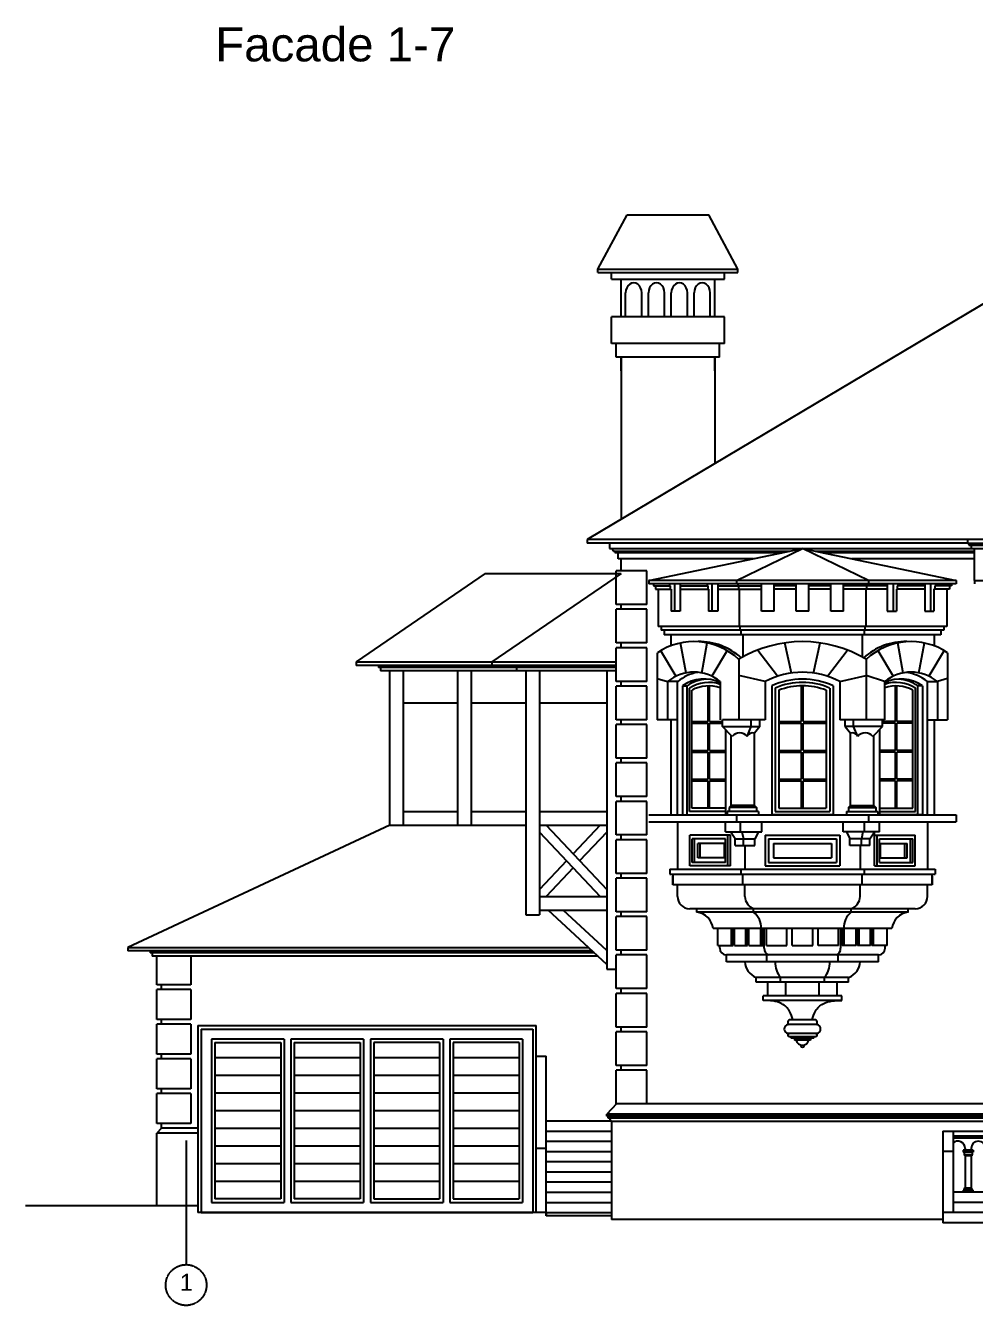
# Model space of a CAD drawing. Header units: millimetres. Extents: x -112665 to -16847, y 30630 to 100849.
# Drawn here: x -112665 to -98703, y 82012 to 100840 of the extents above; entities that cross this region are included whole.
import ezdxf

# ---------------------------------------------------------------- set-up
doc = ezdxf.new("R2010")
doc.units = ezdxf.units.MM
doc.linetypes.add('CENTER2', pattern=[1.125, 0.75, -0.125, 0.125, -0.125])
doc.layers.add('axis', color=40, linetype='CENTER2')
doc.layers.add('wall', color=5, linetype='Continuous')
doc.layers.add('txt', color=7, linetype='Continuous', lineweight=13)
doc.styles.get("Standard").update_dxf_attribs({"font": 'arial.ttf'})

msp = doc.modelspace()

# ---------------------------------------------------------------- linework, layer by layer
at = {"layer": 'axis'}
msp.add_line((-110303, 84436), (-110303, 82612), dxfattribs=at)
at = {"layer": 'axis', "color": 3}
msp.add_circle((-110303, 82312), 300, dxfattribs=at)
at = {"layer": 'wall', "color": 18, "ltscale": 2, "true_color": 0x000000}
for p, q in [((-104243, 97258), (-103813, 98058)), ((-103813, 98058), (-102613, 98058)), ((-102183, 97258), (-102613, 98058)), ((-104243, 97208), (-104243, 97258)), ((-104243, 97258), (-102183, 97258)), ((-104243, 97208), (-102183, 97208)), ((-104043, 97108), (-104043, 97208)), ((-102383, 97108), (-102383, 97208)), ((-102183, 97208), (-102183, 97258)), ((-104043, 97108), (-102383, 97108)), ((-103903, 96558), (-103903, 97108)), ((-102523, 96558), (-102523, 97108)), ((-103835, 96558), (-103835, 96908)), ((-103599, 96558), (-103599, 96908)), ((-103499, 96558), (-103499, 96908)), ((-103263, 96558), (-103263, 96908)), ((-103163, 96558), (-103163, 96908)), ((-102927, 96558), (-102927, 96908)), ((-102827, 96558), (-102827, 96908)), ((-102591, 96558), (-102591, 96908)), ((-104043, 96163), (-104043, 96558)), ((-102383, 96558), (-104043, 96558)), ((-102383, 96163), (-102383, 96558)), ((-102383, 96163), (-104043, 96163)), ((-103973, 95963), (-103973, 96163)), ((-102453, 95963), (-102453, 96163)), ((-102453, 95963), (-103973, 95963)), ((-103903, 95763), (-103903, 95963)), ((-102523, 95763), (-102523, 95963)), ((-103993, 93088), (-103993, 93108)), ((-103943, 92998), (-103943, 93088)), ((-98703, 92678), (-98703, 93148)), ((-103903, 92818), (-103903, 92998)), ((-103523, 92818), (-103973, 92818)), ((-103973, 92323), (-103973, 92818)), ((-103523, 92323), (-103523, 92818)), ((-98703, 92678), (-97843, 92678)), ((-101838, 92228), (-101838, 92628)), ((-101648, 92228), (-101648, 92628)), ((-101328, 92228), (-101328, 92628)), ((-101138, 92228), (-101138, 92628)), ((-100818, 92228), (-100818, 92628)), ((-100628, 92228), (-100628, 92628)), ((-103523, 92323), (-103973, 92323)), ((-103903, 92253), (-103903, 92323)), ((-103523, 92253), (-103973, 92253)), ((-103973, 91758), (-103973, 92253)), ((-103523, 91758), (-103523, 92253)), ((-103523, 91758), (-103973, 91758)), ((-103903, 91688), (-103903, 91758)), ((-102947, 91316), (-103027, 91758)), ((-102715, 91316), (-102636, 91758)), ((-101393, 91316), (-101493, 91758)), ((-101073, 91316), (-100973, 91758)), ((-99751, 91316), (-99831, 91758)), ((-99519, 91316), (-99440, 91758)), ((-103523, 91688), (-103973, 91688)), ((-103973, 91193), (-103973, 91688)), ((-103523, 91193), (-103523, 91688)), ((-103369, 91615), (-103369, 90628)), ((-103320, 91646), (-103095, 91268)), ((-102343, 91646), (-102568, 91268)), ((-102169, 91517), (-102169, 90628)), ((-101599, 91268), (-101891, 91646)), ((-100867, 91268), (-100575, 91646)), ((-100297, 91517), (-100297, 90628)), ((-100124, 91646), (-99899, 91268)), ((-99147, 91646), (-99372, 91268)), ((-99097, 91615), (-99097, 90628)), ((-107303, 89078), (-107303, 91348)), ((-107103, 89078), (-107103, 91348)), ((-103523, 91193), (-103973, 91193)), ((-103903, 91123), (-103903, 91193)), ((-103369, 91237), (-103220, 91189)), ((-103220, 91189), (-103220, 90628)), ((-103072, 91189), (-103220, 91189)), ((-103072, 89228), (-103072, 91189)), ((-103001, 91128), (-102930, 91128)), ((-102930, 89228), (-102930, 91128)), ((-102442, 91189), (-102442, 90628)), ((-101783, 91189), (-102169, 91278)), ((-101246, 90603), (-101246, 91127)), ((-101221, 90603), (-101221, 91127)), ((-100683, 91189), (-100297, 91278)), ((-100024, 91189), (-100297, 91278)), ((-100024, 91189), (-100024, 90628)), ((-99536, 89228), (-99536, 91128)), ((-99465, 91128), (-99536, 91128)), ((-99395, 89228), (-99395, 91189)), ((-99395, 91189), (-99246, 91189)), ((-99097, 91237), (-99246, 91189)), ((-99246, 91189), (-99246, 90628)), ((-103523, 91123), (-103973, 91123)), ((-103973, 90628), (-103973, 91123)), ((-103523, 90628), (-103523, 91123)), ((-102894, 89278), (-102894, 91092)), ((-102859, 89328), (-102859, 91062)), ((-102620, 90603), (-102620, 91126)), ((-102602, 90603), (-102602, 91126)), ((-99864, 90603), (-99864, 91126)), ((-99846, 90603), (-99846, 91126)), ((-99607, 89328), (-99607, 91062)), ((-99572, 89278), (-99572, 91092)), ((-107103, 90878), (-106303, 90878)), ((-106103, 90878), (-105303, 90878)), ((-105103, 90878), (-104113, 90878)), ((-103523, 90628), (-103973, 90628)), ((-103903, 90558), (-103903, 90628)), ((-103072, 90628), (-103369, 90628)), ((-102859, 90603), (-102620, 90603)), ((-102859, 90578), (-102620, 90578)), ((-102620, 90178), (-102620, 90578)), ((-102602, 90603), (-102412, 90603)), ((-102602, 90178), (-102602, 90578)), ((-102602, 90578), (-102412, 90578)), ((-102412, 90528), (-102412, 90628)), ((-101987, 90528), (-101987, 90628)), ((-101862, 90528), (-101862, 90628)), ((-101583, 90603), (-101246, 90603)), ((-101583, 90578), (-101246, 90578)), ((-101246, 90178), (-101246, 90578)), ((-101221, 90603), (-100883, 90603)), ((-101221, 90178), (-101221, 90578)), ((-101221, 90578), (-100883, 90578)), ((-100604, 90528), (-100604, 90628)), ((-100480, 90528), (-100480, 90628)), ((-100055, 90528), (-100055, 90628)), ((-99864, 90603), (-100055, 90603)), ((-99864, 90578), (-100055, 90578)), ((-99864, 90178), (-99864, 90578)), ((-99607, 90603), (-99846, 90603)), ((-99846, 90178), (-99846, 90578)), ((-99607, 90578), (-99846, 90578)), ((-99395, 90628), (-99097, 90628)), ((-103973, 90063), (-103973, 90558)), ((-103523, 90558), (-103973, 90558)), ((-103523, 90063), (-103523, 90558)), ((-102268, 90384), (-102412, 90528)), ((-102281, 89368), (-102281, 90397)), ((-102046, 90384), (-101987, 90528)), ((-101987, 90528), (-101862, 90528)), ((-101862, 90528), (-101941, 90432)), ((-101941, 89368), (-101941, 90432)), ((-100480, 90528), (-100604, 90528)), ((-100604, 90528), (-100525, 90432)), ((-100525, 89368), (-100525, 90432)), ((-100420, 90384), (-100480, 90528)), ((-100198, 90384), (-100055, 90528)), ((-100185, 89368), (-100185, 90397)), ((-103523, 90063), (-103973, 90063)), ((-103903, 89993), (-103903, 90063)), ((-102859, 90178), (-102620, 90178)), ((-102859, 90153), (-102620, 90153)), ((-102620, 89753), (-102620, 90153)), ((-102602, 90178), (-102364, 90178)), ((-102602, 90153), (-102364, 90153)), ((-102602, 89753), (-102602, 90153)), ((-101583, 90178), (-101246, 90178)), ((-101583, 90153), (-101246, 90153)), ((-101246, 89753), (-101246, 90153)), ((-101221, 90178), (-100883, 90178)), ((-101221, 90153), (-100883, 90153)), ((-101221, 89753), (-101221, 90153)), ((-99864, 90178), (-100102, 90178)), ((-99864, 90153), (-100102, 90153)), ((-99864, 89753), (-99864, 90153)), ((-99607, 90178), (-99846, 90178)), ((-99846, 89753), (-99846, 90153)), ((-99607, 90153), (-99846, 90153)), ((-103523, 89993), (-103973, 89993)), ((-103973, 89498), (-103973, 89993)), ((-103523, 89498), (-103523, 89993)), ((-102859, 89753), (-102620, 89753)), ((-102859, 89728), (-102620, 89728)), ((-102620, 89328), (-102620, 89728)), ((-102602, 89753), (-102364, 89753)), ((-102602, 89328), (-102602, 89728)), ((-102602, 89728), (-102364, 89728)), ((-101583, 89753), (-101246, 89753)), ((-101583, 89728), (-101246, 89728)), ((-101246, 89328), (-101246, 89728)), ((-101221, 89753), (-100883, 89753)), ((-101221, 89328), (-101221, 89728)), ((-101221, 89728), (-100883, 89728)), ((-99864, 89753), (-100102, 89753)), ((-99864, 89728), (-100102, 89728)), ((-99864, 89328), (-99864, 89728)), ((-99607, 89753), (-99846, 89753)), ((-99846, 89328), (-99846, 89728)), ((-99607, 89728), (-99846, 89728)), ((-103523, 89498), (-103973, 89498)), ((-103903, 89428), (-103903, 89498)), ((-107103, 89278), (-106303, 89278)), ((-106103, 89278), (-105303, 89278)), ((-105103, 89278), (-104113, 89278)), ((-103523, 89428), (-103973, 89428)), ((-103973, 88933), (-103973, 89428)), ((-103523, 88933), (-103523, 89428)), ((-102364, 89278), (-102894, 89278)), ((-102364, 89328), (-102859, 89328)), ((-102281, 89368), (-102311, 89338)), ((-102311, 89338), (-102311, 89278)), ((-101941, 89368), (-101911, 89338)), ((-101911, 89338), (-101911, 89278)), ((-100555, 89338), (-100525, 89368)), ((-100555, 89338), (-100555, 89278)), ((-100185, 89368), (-100155, 89338)), ((-100155, 89338), (-100155, 89278)), ((-100102, 89328), (-99607, 89328)), ((-100102, 89278), (-99572, 89278)), ((-107303, 89078), (-105303, 89078)), ((-105103, 89078), (-104113, 89078)), ((-103072, 89128), (-103072, 88428)), ((-102365, 88978), (-102365, 89128)), ((-102144, 88978), (-102144, 89128)), ((-101832, 88978), (-101832, 89128)), ((-100634, 88978), (-100634, 89128)), ((-100322, 88978), (-100322, 89128)), ((-100101, 88978), (-100101, 89128)), ((-99394, 89128), (-99394, 88428)), ((-98970, 89228), (-98970, 89128)), ((-103523, 88933), (-103973, 88933)), ((-103903, 88863), (-103903, 88933)), ((-102893, 88478), (-102893, 88928)), ((-102858, 88528), (-102858, 88878)), ((-102822, 88528), (-102822, 88878)), ((-102365, 88978), (-101832, 88978)), ((-102365, 88528), (-102365, 88878)), ((-102330, 88478), (-102330, 88928)), ((-102224, 88878), (-102294, 88978)), ((-102294, 88478), (-102294, 88928)), ((-102224, 88778), (-102224, 88878)), ((-102224, 88878), (-101932, 88878)), ((-102124, 88978), (-102103, 88878)), ((-102103, 88778), (-102103, 88878)), ((-101882, 88978), (-101932, 88878)), ((-101932, 88778), (-101932, 88878)), ((-100101, 88978), (-100634, 88978)), ((-100584, 88978), (-100534, 88878)), ((-100534, 88778), (-100534, 88878)), ((-100243, 88878), (-100534, 88878)), ((-100343, 88978), (-100363, 88878)), ((-100363, 88778), (-100363, 88878)), ((-100243, 88878), (-100172, 88978)), ((-100243, 88778), (-100243, 88878)), ((-100172, 88878), (-100172, 88978)), ((-100172, 88478), (-100172, 88928)), ((-100136, 88478), (-100136, 88928)), ((-100101, 88528), (-100101, 88878)), ((-99644, 88528), (-99644, 88878)), ((-99609, 88528), (-99609, 88878)), ((-99573, 88478), (-99573, 88928)), ((-103523, 88863), (-103973, 88863)), ((-103973, 88368), (-103973, 88863)), ((-103523, 88368), (-103523, 88863)), ((-102773, 88598), (-102773, 88808)), ((-102737, 88598), (-102737, 88808)), ((-102379, 88598), (-102379, 88808)), ((-102224, 88778), (-101932, 88778)), ((-100243, 88778), (-100534, 88778)), ((-100087, 88598), (-100087, 88808)), ((-99729, 88598), (-99729, 88808)), ((-99694, 88598), (-99694, 88808)), ((-103523, 88368), (-103973, 88368)), ((-103903, 88298), (-103903, 88368)), ((-103185, 88428), (-103185, 88358)), ((-103143, 88358), (-103143, 88198)), ((-103143, 88198), (-103143, 88328)), ((-102142, 88428), (-102142, 88358)), ((-102113, 88198), (-102113, 88358)), ((-100353, 88198), (-100353, 88358)), ((-100324, 88428), (-100324, 88358)), ((-99323, 88198), (-99323, 88358)), ((-99323, 88328), (-99323, 88198)), ((-99281, 88428), (-99281, 88358)), ((-103523, 88298), (-103973, 88298)), ((-103973, 87803), (-103973, 88298)), ((-103523, 87803), (-103523, 88298)), ((-99323, 88198), (-103143, 88198)), ((-103072, 88028), (-103072, 88198)), ((-102082, 88028), (-102082, 88198)), ((-100384, 88028), (-100384, 88198)), ((-99394, 88028), (-99394, 88198)), ((-104113, 87028), (-104974, 87828)), ((-104113, 87232), (-104754, 87828)), ((-103523, 87803), (-103973, 87803)), ((-103903, 87733), (-103903, 87803)), ((-99574, 87848), (-102892, 87848)), ((-102789, 87798), (-102789, 87848)), ((-99677, 87798), (-102789, 87798)), ((-101952, 87798), (-101952, 87848)), ((-100515, 87798), (-100515, 87848)), ((-99677, 87798), (-99677, 87848)), ((-103973, 87238), (-103973, 87733)), ((-103523, 87733), (-103973, 87733)), ((-103523, 87238), (-103523, 87733)), ((-99917, 87558), (-102549, 87558)), ((-102478, 87308), (-102478, 87558)), ((-102280, 87308), (-102280, 87558)), ((-102252, 87308), (-102252, 87558)), ((-102232, 87308), (-102232, 87558)), ((-102069, 87308), (-102069, 87558)), ((-102041, 87308), (-102041, 87558)), ((-102021, 87308), (-102021, 87558)), ((-101844, 87308), (-101844, 87558)), ((-101816, 87308), (-101816, 87558)), ((-101795, 87268), (-101795, 87558)), ((-101765, 87308), (-101765, 87558)), ((-101465, 87308), (-101465, 87558)), ((-101383, 87308), (-101383, 87558)), ((-101083, 87308), (-101083, 87558)), ((-101001, 87308), (-101001, 87558)), ((-100701, 87308), (-100701, 87558)), ((-100671, 87268), (-100671, 87558)), ((-100650, 87308), (-100650, 87558)), ((-100622, 87308), (-100622, 87558)), ((-100445, 87308), (-100445, 87558)), ((-100425, 87308), (-100425, 87558)), ((-100397, 87308), (-100397, 87558)), ((-100234, 87308), (-100234, 87558)), ((-100214, 87308), (-100214, 87558)), ((-100186, 87308), (-100186, 87558)), ((-99988, 87308), (-99988, 87558)), ((-103523, 87238), (-103973, 87238)), ((-103903, 87168), (-103903, 87238)), ((-102478, 87308), (-102252, 87308)), ((-102450, 87268), (-102450, 87308)), ((-102450, 87268), (-102450, 87308)), ((-102232, 87308), (-102041, 87308)), ((-102021, 87308), (-101816, 87308)), ((-101765, 87308), (-101465, 87308)), ((-101383, 87308), (-101083, 87308)), ((-100701, 87308), (-101001, 87308)), ((-100445, 87308), (-100650, 87308)), ((-100234, 87308), (-100425, 87308)), ((-99988, 87308), (-100214, 87308)), ((-100016, 87268), (-100016, 87308)), ((-110733, 86728), (-110733, 87148)), ((-110233, 87148), (-110233, 86728)), ((-103523, 87168), (-103973, 87168)), ((-103973, 86673), (-103973, 87168)), ((-103523, 86673), (-103523, 87168)), ((-102351, 87068), (-102351, 87168)), ((-100115, 87168), (-102351, 87168)), ((-100115, 87068), (-102351, 87068)), ((-101759, 87068), (-101759, 87168)), ((-100708, 87068), (-100708, 87168)), ((-100115, 87068), (-100115, 87168)), ((-104113, 86958), (-103973, 86958)), ((-101913, 86768), (-101913, 86838)), ((-100554, 86838), (-101913, 86838)), ((-101556, 86768), (-101556, 86838)), ((-100910, 86768), (-100910, 86838)), ((-100554, 86768), (-100554, 86838)), ((-110233, 86728), (-110733, 86728)), ((-110233, 86658), (-110733, 86658)), ((-110733, 86218), (-110733, 86658)), ((-110663, 86658), (-110663, 86728)), ((-110233, 86658), (-110233, 86218)), ((-103523, 86673), (-103973, 86673)), ((-103903, 86603), (-103903, 86673)), ((-100554, 86768), (-101913, 86768)), ((-101743, 86568), (-101743, 86768)), ((-101478, 86568), (-101478, 86768)), ((-100988, 86568), (-100988, 86768)), ((-100723, 86568), (-100723, 86768)), ((-103523, 86603), (-103973, 86603)), ((-103973, 86108), (-103973, 86603)), ((-103523, 86108), (-103523, 86603)), ((-101814, 86498), (-101814, 86568)), ((-100653, 86568), (-101814, 86568)), ((-100653, 86498), (-101814, 86498)), ((-100653, 86498), (-100653, 86568)), ((-110233, 86218), (-110733, 86218)), ((-110233, 86148), (-110733, 86148)), ((-110733, 85708), (-110733, 86148)), ((-110663, 86148), (-110663, 86218)), ((-110233, 86148), (-110233, 85708)), ((-110130, 86128), (-105153, 86128)), ((-110080, 86078), (-105203, 86078)), ((-105153, 83378), (-105153, 86128)), ((-103523, 86108), (-103973, 86108)), ((-103903, 86038), (-103903, 86108)), ((-101016, 86143), (-101450, 86143)), ((-101050, 86213), (-101416, 86213)), ((-109930, 85928), (-109930, 83528)), ((-108911, 85878), (-108911, 83578)), ((-108861, 85928), (-108861, 83528)), ((-108761, 85928), (-108761, 83528)), ((-108711, 85878), (-108711, 83578)), ((-107742, 85878), (-107742, 83578)), ((-107692, 85928), (-107692, 83528)), ((-107592, 85928), (-107592, 83528)), ((-107542, 85878), (-107542, 83578)), ((-106572, 85878), (-106572, 83578)), ((-106522, 85928), (-106522, 83528)), ((-106422, 85928), (-106422, 83528)), ((-106372, 85878), (-106372, 83578)), ((-105353, 85928), (-105353, 83528)), ((-103523, 86038), (-103973, 86038)), ((-103973, 85543), (-103973, 86038)), ((-103523, 85543), (-103523, 86038)), ((-101016, 86013), (-101450, 86013)), ((-101036, 85963), (-101430, 85963)), ((-101400, 85943), (-101400, 85963)), ((-101066, 85943), (-101400, 85943)), ((-101350, 85943), (-101350, 85913)), ((-101116, 85913), (-101350, 85913)), ((-101116, 85943), (-101116, 85913)), ((-101066, 85943), (-101066, 85963)), ((-110233, 85708), (-110733, 85708)), ((-110663, 85638), (-110663, 85708)), ((-105153, 85678), (-105003, 85678)), ((-105003, 83328), (-105003, 85678)), ((-110233, 85638), (-110733, 85638)), ((-110733, 85198), (-110733, 85638)), ((-110233, 85638), (-110233, 85198)), ((-103523, 85543), (-103973, 85543)), ((-103903, 85473), (-103903, 85543)), ((-103523, 85473), (-103973, 85473)), ((-103973, 84978), (-103973, 85473)), ((-103523, 84978), (-103523, 85473)), ((-110233, 85198), (-110733, 85198)), ((-110733, 84688), (-110733, 85128)), ((-110233, 85128), (-110733, 85128)), ((-110663, 85128), (-110663, 85198)), ((-110233, 85128), (-110233, 84688)), ((-103972, 84978), (-104112, 84828)), ((-96943, 84978), (-103973, 84978)), ((-105003, 84728), (-104042, 84728)), ((-97243, 84828), (-104112, 84828)), ((-104112, 84798), (-104112, 84828)), ((-97403, 84798), (-104112, 84798)), ((-104092, 84768), (-104092, 84798)), ((-97363, 84768), (-104092, 84768)), ((-104062, 84743), (-104062, 84768)), ((-110233, 84688), (-110733, 84688)), ((-110733, 83478), (-110733, 84548)), ((-110663, 84618), (-110663, 84688)), ((-105003, 84578), (-104042, 84578)), ((-104042, 84718), (-104042, 83328)), ((-97463, 84718), (-104042, 84718)), ((-99168, 84578), (-99168, 83228)), ((-99168, 84578), (-97668, 84578)), ((-99018, 84578), (-99018, 83378)), ((-105003, 84428), (-104042, 84428)), ((-99018, 84508), (-97668, 84508)), ((-99018, 84478), (-97668, 84478)), ((-105153, 84328), (-105003, 84328)), ((-105003, 84278), (-104042, 84278)), ((-99018, 84278), (-99168, 84278)), ((-98721, 84298), (-98871, 84298)), ((-98871, 84298), (-98871, 84268)), ((-98721, 84268), (-98871, 84268)), ((-98856, 84268), (-98856, 84228)), ((-98736, 84228), (-98856, 84228)), ((-98851, 84228), (-98851, 84213)), ((-98741, 84213), (-98851, 84213)), ((-98841, 84323), (-98841, 84298)), ((-98841, 84213), (-98841, 83738)), ((-98751, 84323), (-98751, 84298)), ((-98751, 84213), (-98751, 83738)), ((-98741, 84228), (-98741, 84213)), ((-98736, 84268), (-98736, 84228)), ((-98721, 84298), (-98721, 84268)), ((-105003, 84128), (-104042, 84128)), ((-105003, 83978), (-104042, 83978)), ((-105003, 83828), (-104042, 83828)), ((-105003, 83678), (-104042, 83678)), ((-97668, 83678), (-99018, 83678)), ((-98866, 83678), (-98866, 83708)), ((-98721, 83708), (-98866, 83708)), ((-98856, 83708), (-98856, 83723)), ((-98751, 83738), (-98841, 83738)), ((-98736, 83708), (-98736, 83723)), ((-98721, 83678), (-98721, 83708)), ((-109930, 83528), (-108861, 83528)), ((-108911, 83578), (-109880, 83578)), ((-108761, 83528), (-107692, 83528)), ((-107742, 83578), (-108711, 83578)), ((-107592, 83528), (-106522, 83528)), ((-107542, 83578), (-106572, 83578)), ((-106422, 83528), (-105353, 83528)), ((-106372, 83578), (-105403, 83578)), ((-105003, 83528), (-104042, 83528)), ((-97668, 83528), (-99018, 83528)), ((-110080, 83378), (-105203, 83378)), ((-105003, 83378), (-104042, 83378)), ((-99168, 83278), (-104042, 83278)), ((-97518, 83378), (-99168, 83378)), ((-99168, 83278), (-99168, 83228)), ((-92118, 83228), (-99168, 83228))]:
    msp.add_line(p, q, dxfattribs=at)
at = {"layer": 'wall', "color": 18, "true_color": 0x000000}
for p, q in [((-97343, 97478), (-104403, 93278)), ((-103903, 95963), (-103903, 93575)), ((-102523, 95963), (-102523, 94396)), ((-97843, 93278), (-104403, 93278)), ((-104403, 93278), (-104403, 93228)), ((-98803, 93228), (-104403, 93228)), ((-104073, 93228), (-104073, 93148)), ((-98803, 93278), (-98803, 93228)), ((-98803, 93228), (-97843, 93228)), ((-98783, 93228), (-98783, 93198)), ((-104073, 93148), (-98753, 93148)), ((-103993, 93108), (-101426, 93108)), ((-103993, 93088), (-101522, 93088)), ((-103496, 92678), (-101233, 93148)), ((-102206, 92678), (-101233, 93148)), ((-100260, 92678), (-101233, 93148)), ((-101233, 93148), (-98970, 92678)), ((-101040, 93108), (-98703, 93108)), ((-100944, 93088), (-98703, 93088)), ((-98783, 93198), (-97843, 93198)), ((-98753, 93198), (-98753, 93148)), ((-98753, 93148), (-97843, 93148)), ((-101955, 92998), (-103943, 92998)), ((-98703, 92998), (-100511, 92998)), ((-105903, 92778), (-107803, 91478)), ((-105903, 92778), (-103903, 92778)), ((-103903, 92778), (-105803, 91478)), ((-103496, 92678), (-103496, 92628)), ((-103496, 92678), (-103496, 92628)), ((-98970, 92678), (-103496, 92678)), ((-102206, 92678), (-102206, 92628)), ((-100260, 92678), (-100260, 92628)), ((-98970, 92678), (-98970, 92628)), ((-98703, 92678), (-98703, 92628)), ((-98970, 92628), (-103496, 92628)), ((-103426, 92628), (-103426, 92598)), ((-103426, 92628), (-103426, 92598)), ((-103426, 92598), (-103179, 92598)), ((-103397, 92598), (-103397, 92548)), ((-103397, 92598), (-103397, 92548)), ((-103397, 92548), (-103167, 92548)), ((-103355, 92548), (-103355, 91998)), ((-103188, 92628), (-103188, 92598)), ((-103179, 92598), (-103179, 92548)), ((-103167, 92548), (-103167, 92228)), ((-103117, 92628), (-103117, 92228)), ((-103033, 92628), (-103033, 92228)), ((-103033, 92598), (-102628, 92598)), ((-103033, 92548), (-102615, 92548)), ((-102636, 92628), (-102636, 92598)), ((-102628, 92598), (-102628, 92548)), ((-102615, 92548), (-102615, 92228)), ((-102565, 92628), (-102565, 92228)), ((-102481, 92628), (-102481, 92228)), ((-102481, 92598), (-101838, 92598)), ((-102481, 92548), (-101838, 92548)), ((-102186, 92628), (-102186, 92598)), ((-102177, 92598), (-102177, 92548)), ((-102165, 92548), (-102165, 91998)), ((-101328, 92598), (-101648, 92598)), ((-101328, 92548), (-101648, 92548)), ((-100818, 92598), (-101138, 92598)), ((-100818, 92548), (-101138, 92548)), ((-99985, 92598), (-100628, 92598)), ((-99985, 92548), (-100628, 92548)), ((-100301, 92548), (-100301, 91998)), ((-100289, 92598), (-100289, 92548)), ((-100280, 92628), (-100280, 92598)), ((-99985, 92628), (-99985, 92228)), ((-99901, 92628), (-99901, 92228)), ((-99434, 92548), (-99851, 92548)), ((-99851, 92548), (-99851, 92228)), ((-99838, 92598), (-99838, 92548)), ((-99434, 92598), (-99838, 92598)), ((-99830, 92628), (-99830, 92598)), ((-99434, 92628), (-99434, 92228)), ((-99349, 92628), (-99349, 92228)), ((-99299, 92548), (-99299, 92228)), ((-99069, 92548), (-99299, 92548)), ((-99287, 92598), (-99287, 92548)), ((-99040, 92598), (-99287, 92598)), ((-99278, 92628), (-99278, 92598)), ((-99111, 92548), (-99111, 91998)), ((-99069, 92598), (-99069, 92548)), ((-99040, 92628), (-99040, 92598)), ((-103033, 92228), (-103167, 92228)), ((-102481, 92228), (-102615, 92228)), ((-101648, 92228), (-101838, 92228)), ((-101138, 92228), (-101328, 92228)), ((-100628, 92228), (-100818, 92228)), ((-99985, 92228), (-99851, 92228)), ((-99434, 92228), (-99299, 92228)), ((-99111, 91998), (-103355, 91998)), ((-103313, 91998), (-103313, 91948)), ((-99154, 91948), (-103313, 91948)), ((-103270, 91948), (-103270, 91878)), ((-102153, 91998), (-102153, 91948)), ((-102140, 91948), (-102140, 91878)), ((-100326, 91948), (-100326, 91878)), ((-100314, 91998), (-100314, 91948)), ((-99196, 91948), (-99196, 91878)), ((-99154, 91998), (-99154, 91948)), ((-99196, 91878), (-103270, 91878)), ((-103171, 91878), (-103171, 91716)), ((-102111, 91878), (-102111, 91551)), ((-100355, 91878), (-100355, 91551)), ((-99295, 91878), (-99295, 91716)), ((-107803, 91478), (-107803, 91428)), ((-107803, 91478), (-103973, 91478)), ((-103973, 91428), (-107803, 91428)), ((-107473, 91428), (-107473, 91398)), ((-103973, 91398), (-107473, 91398)), ((-107443, 91398), (-107443, 91348)), ((-103973, 91348), (-107443, 91348)), ((-106303, 89078), (-106303, 91348)), ((-106103, 89078), (-106103, 91348)), ((-105803, 91478), (-105803, 91428)), ((-105473, 91428), (-105473, 91398)), ((-105443, 91398), (-105443, 91348)), ((-105303, 91348), (-105303, 87758)), ((-105103, 91348), (-105103, 87758)), ((-104113, 91348), (-104113, 86958)), ((-103001, 91128), (-103001, 89228)), ((-101783, 91189), (-101783, 90628)), ((-101683, 91128), (-101683, 89228)), ((-100783, 91128), (-100783, 89228)), ((-100683, 91189), (-100683, 90628)), ((-99465, 91128), (-99465, 89228)), ((-101633, 91095), (-101633, 89278)), ((-101583, 91062), (-101583, 89328)), ((-100883, 91062), (-100883, 89328)), ((-100833, 91095), (-100833, 89278)), ((-103171, 90628), (-103171, 89228)), ((-101783, 90628), (-102412, 90628)), ((-100024, 90628), (-100683, 90628)), ((-99295, 90628), (-99295, 89228)), ((-102412, 90528), (-101862, 90528)), ((-102364, 90480), (-102364, 89228)), ((-100055, 90528), (-100604, 90528)), ((-100102, 90480), (-100102, 89228)), ((-101881, 89278), (-102341, 89278)), ((-102341, 89278), (-102341, 89228)), ((-101911, 89338), (-102311, 89338)), ((-101941, 89368), (-102281, 89368)), ((-101881, 89278), (-101881, 89228)), ((-101633, 89278), (-100833, 89278)), ((-101583, 89328), (-100883, 89328)), ((-100585, 89278), (-100585, 89228)), ((-100585, 89278), (-100125, 89278)), ((-100555, 89338), (-100155, 89338)), ((-100525, 89368), (-100185, 89368)), ((-100125, 89278), (-100125, 89228)), ((-107303, 89078), (-111163, 87278)), ((-105007, 89078), (-104113, 88130)), ((-104209, 89078), (-104608, 88655)), ((-103496, 89228), (-98970, 89228)), ((-103496, 89128), (-98970, 89128)), ((-103001, 89228), (-102364, 89228)), ((-102206, 89228), (-102206, 89128)), ((-100783, 89228), (-101683, 89228)), ((-100260, 89228), (-100260, 89128)), ((-99465, 89228), (-100102, 89228)), ((-105103, 88976), (-104209, 88028)), ((-104113, 88976), (-104512, 88553)), ((-102294, 88928), (-102893, 88928)), ((-102365, 88878), (-102858, 88878)), ((-101782, 88928), (-100684, 88928)), ((-101782, 88928), (-101782, 88478)), ((-101732, 88878), (-100734, 88878)), ((-101732, 88878), (-101732, 88528)), ((-100734, 88878), (-100734, 88528)), ((-100684, 88928), (-100684, 88478)), ((-100172, 88928), (-99573, 88928)), ((-100101, 88878), (-99609, 88878)), ((-102379, 88808), (-102773, 88808)), ((-102082, 88778), (-102082, 88428)), ((-101662, 88808), (-100804, 88808)), ((-101662, 88808), (-101662, 88598)), ((-100804, 88808), (-100804, 88598)), ((-100384, 88778), (-100384, 88428)), ((-100087, 88808), (-99694, 88808)), ((-104704, 88553), (-105103, 88130)), ((-102365, 88528), (-102858, 88528)), ((-102379, 88598), (-102773, 88598)), ((-101732, 88528), (-100734, 88528)), ((-101662, 88598), (-100804, 88598)), ((-100101, 88528), (-99609, 88528)), ((-100087, 88598), (-99694, 88598)), ((-104608, 88451), (-105007, 88028)), ((-103185, 88428), (-99281, 88428)), ((-103185, 88358), (-99281, 88358)), ((-102294, 88478), (-102893, 88478)), ((-101782, 88478), (-100684, 88478)), ((-100172, 88478), (-99573, 88478)), ((-105103, 88028), (-104113, 88028)), ((-105303, 87758), (-105103, 87758)), ((-105103, 87828), (-104113, 87828)), ((-111163, 87278), (-104382, 87278)), ((-111163, 87278), (-111163, 87228)), ((-104328, 87228), (-111163, 87228)), ((-110833, 87228), (-110833, 87198)), ((-104296, 87198), (-110833, 87198)), ((-110803, 87198), (-110803, 87148)), ((-104242, 87148), (-110803, 87148)), ((-110130, 86128), (-110130, 83378)), ((-110080, 86078), (-110080, 83378)), ((-105203, 86078), (-105203, 83378)), ((-108861, 85928), (-109930, 85928)), ((-109880, 85878), (-108911, 85878)), ((-109880, 85878), (-109880, 83578)), ((-107692, 85928), (-108761, 85928)), ((-108711, 85878), (-107742, 85878)), ((-106522, 85928), (-107592, 85928)), ((-106572, 85878), (-107542, 85878)), ((-105353, 85928), (-106422, 85928)), ((-105403, 85878), (-106372, 85878)), ((-105403, 85878), (-105403, 83578)), ((-109880, 85658), (-108911, 85658)), ((-108711, 85658), (-107742, 85658)), ((-107542, 85658), (-106572, 85658)), ((-106372, 85658), (-105403, 85658)), ((-109880, 85398), (-108911, 85398)), ((-108711, 85398), (-107742, 85398)), ((-107542, 85398), (-106572, 85398)), ((-106372, 85398), (-105403, 85398)), ((-109880, 85138), (-108911, 85138)), ((-108711, 85138), (-107742, 85138)), ((-107542, 85138), (-106572, 85138)), ((-106372, 85138), (-105403, 85138)), ((-109880, 84878), (-108911, 84878)), ((-108711, 84878), (-107742, 84878)), ((-107542, 84878), (-106572, 84878)), ((-106372, 84878), (-105403, 84878)), ((-110663, 84618), (-110733, 84548)), ((-110130, 84548), (-110733, 84548)), ((-110130, 84618), (-110663, 84618)), ((-109880, 84618), (-108911, 84618)), ((-108711, 84618), (-107742, 84618)), ((-107542, 84618), (-106572, 84618)), ((-106372, 84618), (-105403, 84618)), ((-109880, 84358), (-108911, 84358)), ((-108711, 84358), (-107742, 84358)), ((-107542, 84358), (-106572, 84358)), ((-106372, 84358), (-105403, 84358)), ((-109880, 84098), (-108911, 84098)), ((-108711, 84098), (-107742, 84098)), ((-107542, 84098), (-106572, 84098)), ((-106372, 84098), (-105403, 84098)), ((-109880, 83838), (-108911, 83838)), ((-108711, 83838), (-107742, 83838)), ((-107542, 83838), (-106572, 83838)), ((-106372, 83838), (-105403, 83838)), ((-110130, 83478), (-112665, 83478)), ((-110130, 83478), (-110130, 83378)), ((-105003, 83378), (-110130, 83378)), ((-105003, 83378), (-105003, 83328)), ((-104042, 83328), (-105003, 83328)), ((-104042, 83328), (-104042, 83278))]:
    msp.add_line(p, q, dxfattribs=at)
msp.add_arc((-103993, 93148), 40, 180, 270, dxfattribs=at)
at = {"layer": 'wall', "color": 18, "ltscale": 2, "true_color": 0x000000}
for centre, radius, start, end in [((-102831, 90805), 972, 47.1008, 123.5935), ((-102753, 90857), 921, 47.7625, 90.9019), ((-101233, 89963), 1815, 58.9474, 121.0526), ((-99714, 90857), 921, 89.0981, 132.2375), ((-99635, 90805), 972, 56.4065, 132.8992), ((-102831, 90712), 616, 50.838, 129.162), ((-102683, 90730), 601, 98.7408, 130.2909), ((-101233, 90165), 1162, 61.7631, 118.2369), ((-99635, 90712), 616, 50.838, 129.162), ((-99784, 90712), 616, 50.838, 83.0755), ((-102683, 90671), 556, 64.3922, 124.8927), ((-102612, 90671), 556, 93.6442, 124.8927), ((-102612, 90671), 506, 70.414, 123.8706), ((-101233, 90165), 1062, 64.9424, 115.0576), ((-101233, 90165), 1012, 66.7302, 113.2698), ((-101233, 90165), 962, 68.6763, 111.3237), ((-99784, 90671), 556, 55.1073, 115.6078), ((-99854, 90671), 506, 56.1294, 109.586), ((-99854, 90671), 556, 55.1073, 86.3558), ((-102612, 90620), 506, 70.414, 119.1751), ((-99854, 90620), 506, 60.8249, 109.586), ((-102157, 90286), 148, 41.5423, 138.4577), ((-101966, 90347), 88.9, 74.1276, 155.0578), ((-100501, 90347), 88.9, 24.9422, 105.8724), ((-100309, 90286), 148, 41.5423, 138.4577), ((-102892, 88028), 180, 180, 270), ((-101875, 88041), 208, 183.5819, 248.3405), ((-100591, 88041), 208, 291.6595, 356.4181), ((-99574, 88028), 180, 270, 0), ((-102824, 87522), 278, 7.3575, 82.7418), ((-102124, 87572), 283, 357.005, 52.6372), ((-100343, 87572), 283, 127.3628, 182.995), ((-99642, 87522), 278, 97.2582, 172.6425), ((-102350, 87268), 100, 180, 270), ((-101700, 87259), 95.8, 174.5877, 251.698), ((-100767, 87259), 95.8, 288.302, 5.4123), ((-100116, 87268), 100, 270, 0), ((-101826, 87079), 257, 182.6091, 250.2345), ((-101276, 87061), 359, 179.0068, 218.6184), ((-101190, 87061), 359, 321.3816, 0.9932), ((-100641, 87079), 257, 289.7655, 357.3909), ((-101433, 86078), 67.2, 104.8628, 255.1372), ((-101413, 86176), 37.1, 85.4956, 242.6136), ((-101053, 86176), 37.1, 297.3864, 94.5044), ((-101033, 86078), 67.2, 284.8628, 75.1372), ((-101425, 85988), 25.6, 102.6804, 257.3196), ((-101233, 85943), 100, 197.4576, 342.5424), ((-101041, 85988), 25.6, 282.6804, 77.3196), ((-101233, 85843), 30, 177.6285, 2.3715), ((-104037, 84743), 25.6, 180, 257.3196), ((-98946, 84323), 105, 0, 133.6678), ((-98646, 84323), 105, 0, 180), ((-98841, 83723), 15, 90, 180), ((-98751, 83723), 15, 0, 90)]:
    msp.add_arc(centre, radius, start, end, dxfattribs=at)
for centre in [(-103717, 96908), (-103381, 96908), (-103045, 96908), (-102709, 96908)]:
    msp.add_ellipse(centre, major_axis=(0, 150), ratio=0.786667, start_param=4.712389, end_param=7.853982, dxfattribs=at)
for points in [[(-101377, 86213), (-101387, 86258), (-101416, 86352), (-101563, 86496), (-101716, 86497), (-101814, 86498)], [(-101090, 86213), (-101079, 86258), (-101050, 86352), (-100903, 86496), (-100751, 86497), (-100653, 86498)]]:
    msp.add_open_spline(points, degree=3, knots=[65.23958, 65.23958, 65.23958, 65.23958, 203.450606, 359.934358, 640.619625, 640.619625, 640.619625, 640.619625], dxfattribs=at)

# ---------------------------------------------------------------- texts
at = {"layer": 'axis', "color": 3, "insert": (-110202, 82477), "char_height": 250, "width": 4000, "attachment_point": 3}
msp.add_mtext('1', dxfattribs=at)
at = {"layer": 'txt', "color": 250, "linetype": 'Continuous', "lineweight": 15, "ltscale": 0.13, "insert": (-106342, 100814), "char_height": 500, "width": 13989.57, "attachment_point": 3}
msp.add_mtext('Facade 1-7', dxfattribs=at)

doc.saveas('drawing.dxf')
